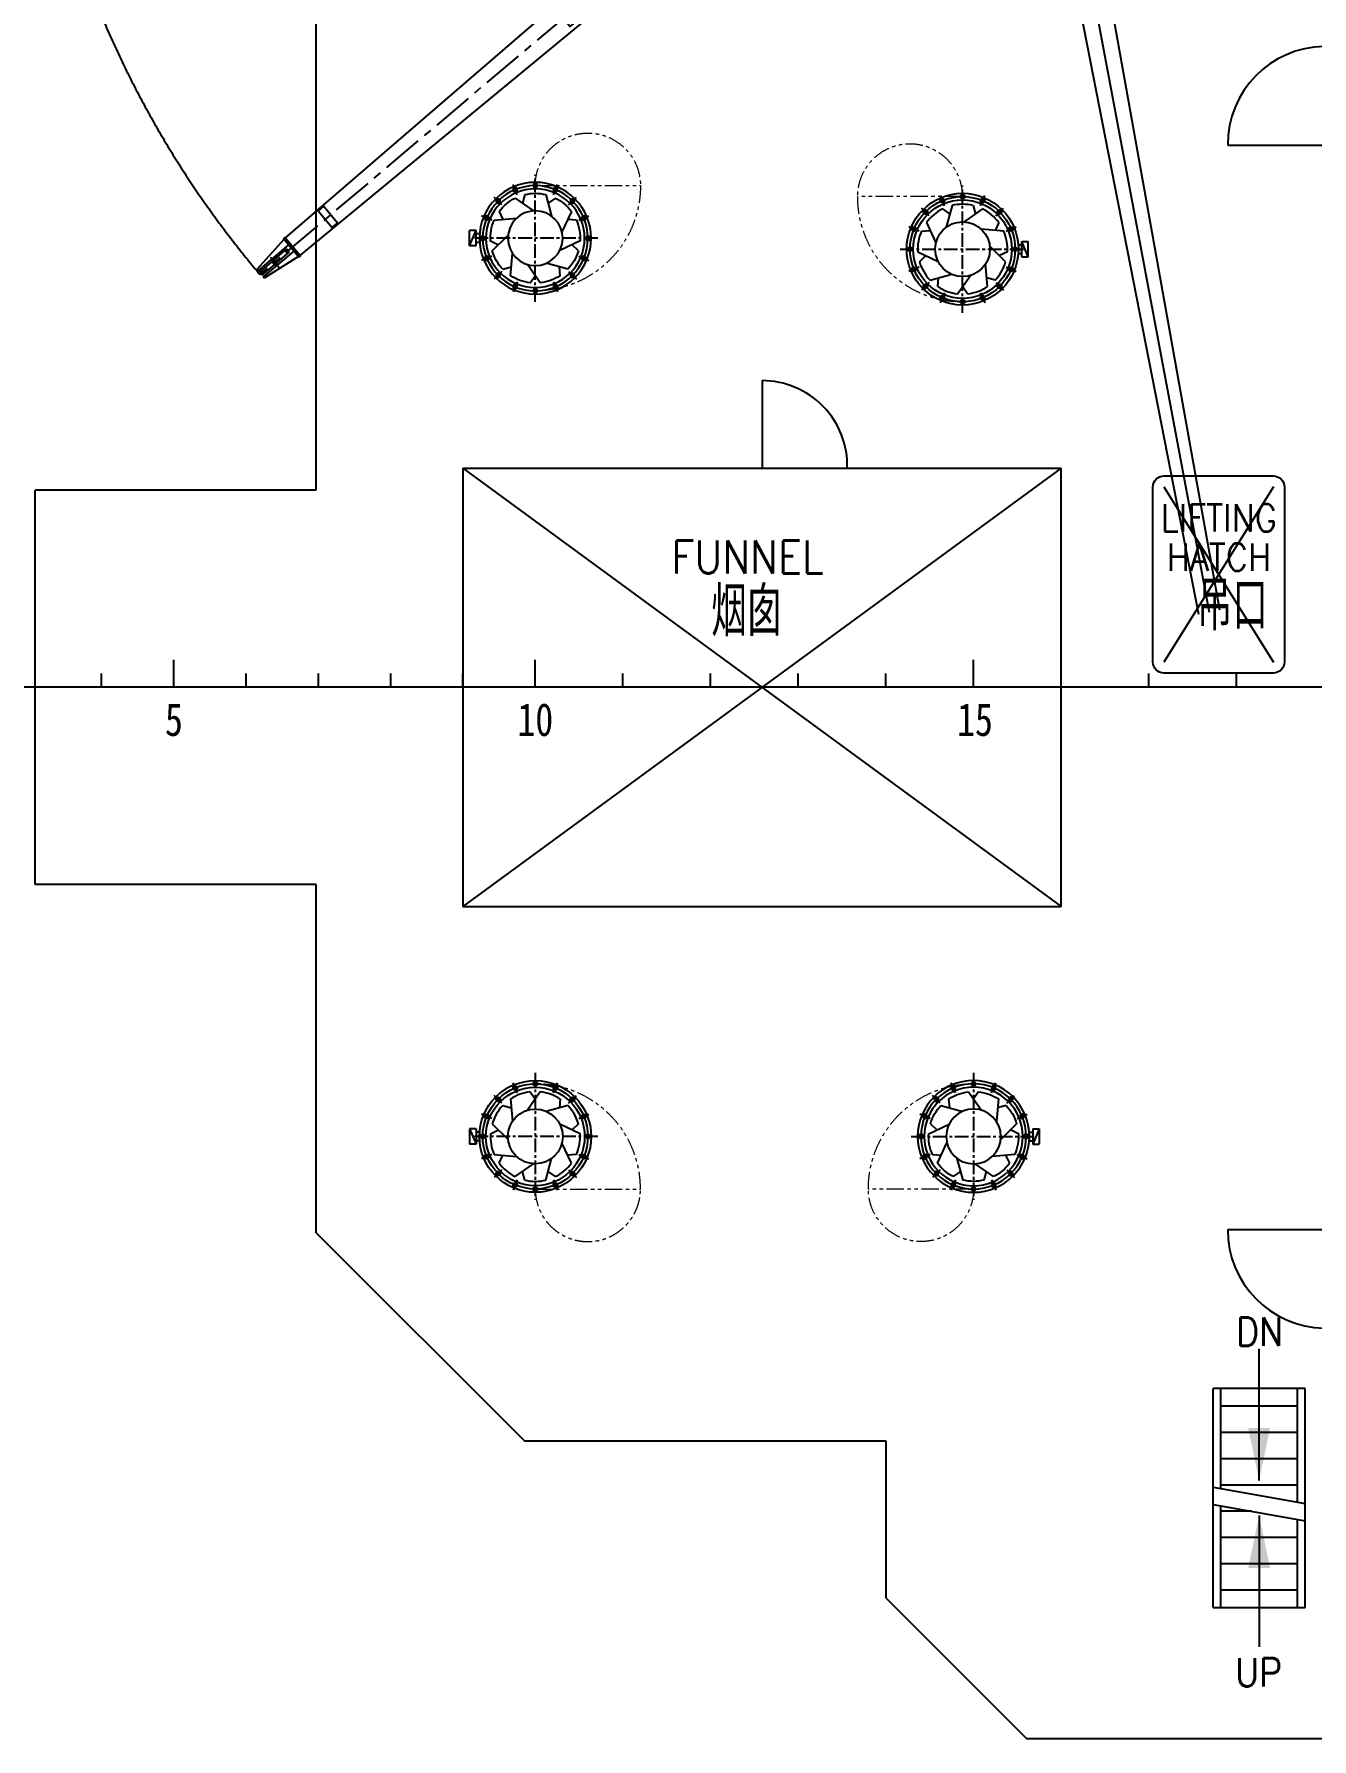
# Model space of a CAD drawing. Header units: millimetres. Extents: x -1838618 to -1600818, y -1770412 to -1553248.
# Drawn here: x -1699784 to -1688121, y -1695146 to -1679582 of the extents above; entities that cross this region are included whole.
import ezdxf
from ezdxf.enums import TextEntityAlignment as Align

# ---------------------------------------------------------------- set-up
doc = ezdxf.new("R2010")
doc.units = ezdxf.units.MM
doc.header["$LTSCALE"] = 100
for name, pattern in [('ACAD_ISO04W100', [30, 24, -3, 0, -3]), ('BORDER', [1.75, 1, -0.25, 0.25, -0.25]), ('CENTER', [2, 1.25, -0.25, 0.25, -0.25]), ('CENTER1', [2, 1.25, -0.25, 0.25, -0.25]), ('PHANTOM', [2.5, 1.25, -0.25, 0.25, -0.25, 0.25, -0.25]), ('PHANTOM2', [31.75, 15.875, -3.175, 3.175, -3.175, 3.175, -3.175])]:
    doc.linetypes.add(name, pattern=pattern)
doc.layers.add('412equipment', color=6, linetype='Continuous')
doc.styles.add('ROMANS4', font='romans.shx', dxfattribs={"width": 0.8, "height": 400, "bigfont": 'hzdx.shx'})
doc.styles.add('ROMANT', font='', dxfattribs={"width": 0.8})
doc.styles.add('样式 1', font='gbenor.shx', dxfattribs={"bigfont": 'gbcbig.shx'})
doc.styles.get('ROMANT').set_extended_font_data('SimSun')

# ---------------------------------------------------------------- blocks, each defined once
blk = doc.blocks.new('JCZ 90B')
at = {"color": 2, "linetype": 'PHANTOM2', "lineweight": 20, "ltscale": 0.1}
blk.add_line((480, 0), (480, 960), dxfattribs=at)
at = {"color": 2, "linetype": 'CENTER1'}
for p, q in [((-165, 397), (-203, 490)), ((0, 570), (0, -570)), ((165, 397), (203, 490)), ((-304, 304), (-375, 375)), ((304, 304), (375, 375)), ((-397, 165), (-490, 203)), ((397, 165), (490, 203)), ((-580, 0), (580, 0)), ((-397, -165), (-490, -203)), ((-304, -304), (-375, -375)), ((304, -304), (375, -375)), ((397, -165), (490, -203)), ((-165, -397), (-203, -490)), ((165, -397), (203, -490))]:
    blk.add_line(p, q, dxfattribs=at)
at = {"color": 2}
for p, q in [((-116, 393), (-59, 336)), ((-25, 409), (-112, 223)), ((244, 330), (58, 243)), ((164, 376), (171, 296)), ((-342, 227), (-262, 220)), ((-283, 297), (-229, 99)), ((367, 183), (321, 117)), ((-407, 46), (-240, -72)), ((-407, -46), (-342, 0)), ((399, 96), (201, 149)), ((367, -183), (250, -15)), ((399, -96), (321, -117)), ((-342, -227), (-138, -209)), ((-283, -297), (-262, -220)), ((-116, -393), (29, -248)), ((164, -376), (182, -172)), ((244, -330), (171, -296)), ((-25, -409), (-59, -336))]:
    blk.add_line(p, q, dxfattribs=at)
at = {"color": 2, "ltscale": 0.1}
for p, q in [((-70, -540), (70, -540)), ((-70, -540), (-70, -600)), ((-70, -600), (70, -540)), ((-70, -600), (70, -600)), ((-40, -508), (-40, -540)), ((40, -508), (40, -540)), ((70, -540), (70, -600))]:
    blk.add_line(p, q, dxfattribs=at)
for centre, radius in [((0, 0), 510), ((0, 0), 480), ((0, 480), 19), ((0, 0), 450), ((-339, 339), 19), ((-184, 443), 19), ((184, 443), 19), ((339, 339), 19), ((-443, 184), 19), ((0, 0), 250), ((443, 184), 19), ((-480, 0), 19), ((480, 0), 19), ((-443, -184), 19), ((443, -184), 19), ((-339, -339), 19), ((-184, -443), 19), ((0, -480), 19), ((184, -443), 19), ((339, -339), 19)]:
    blk.add_circle(centre, radius, dxfattribs=at)
at = {"color": 2, "linetype": 'PHANTOM2', "lineweight": 20, "ltscale": 0.1}
for centre, radius, start, end in [((480, 0), 960, 90, 180), ((480, 480), 480, 270, 90)]:
    blk.add_arc(centre, radius, start, end, dxfattribs=at)
at = {"color": 2, "ltscale": 0.1}
for start, end in [(106.441, 133.559), (66.441, 93.559), (26.441, 53.559), (146.441, 173.559), (346.441, 13.559), (186.441, 213.559), (226.441, 253.559), (306.441, 333.559), (266.441, 293.559)]:
    blk.add_arc((0, 0), 410, start, end, dxfattribs=at)
blk = doc.blocks.new('ti1')
at = {"color": 2}
for p, q in [((2178241, 239577), (2178241, 240777)), ((2177821, 240417), (2177821, 238417)), ((2177821, 240417), (2178661, 240417)), ((2177891, 240417), (2177891, 239490)), ((2178591, 240417), (2178591, 239613)), ((2178661, 240417), (2178661, 238417)), ((2178591, 240259), (2177891, 240259)), ((2178591, 240019), (2177891, 240019)), ((2178591, 239779), (2177891, 239779)), ((2177821, 239478), (2178661, 239625)), ((2178170, 239539), (2177891, 239539)), ((2177821, 239320), (2178661, 239468)), ((2178591, 239456), (2178591, 238417)), ((2177891, 239332), (2177891, 238417)), ((2178591, 239299), (2177891, 239299)), ((2178241, 239257), (2178241, 238057)), ((2178591, 239059), (2177891, 239059)), ((2178591, 238819), (2177891, 238819)), ((2178591, 238579), (2177891, 238579)), ((2178661, 238417), (2177821, 238417))]:
    blk.add_line(p, q, dxfattribs=at)
for points in [[(2178141, 240057), (2178341, 240057), (2178241, 239577)], [(2178141, 238777), (2178341, 238777), (2178241, 239257)]]:
    blk.add_solid(points, dxfattribs=at)
blk = doc.blocks.new('67')
at = {"color": 4}
for p, q in [((3300, 0), (3300, 250)), ((6600, 0), (6600, 250)), ((10600, 0), (10600, 250)), ((2640, 0), (2640, 125)), ((3300, 0), (3300, 125)), ((3300, 0), (3300, 125)), ((3960, 0), (3960, 125)), ((4620, 0), (4620, 125)), ((5280, 0), (5280, 125)), ((5940, 0), (5940, 125)), ((6600, 0), (6600, 125)), ((7400, 0), (7400, 125)), ((8200, 0), (8200, 125)), ((9000, 0), (9000, 125)), ((9800, 0), (9800, 125)), ((11400, 0), (11400, 125)), ((12200, 0), (12200, 125)), ((13000, 0), (13000, 125))]:
    blk.add_line(p, q, dxfattribs=at)
at = {"color": 4, "ltscale": 100}
blk.add_line((26787, 0), (-4089, 0), dxfattribs=at)
at = {"color": 4, "style": 'ROMANT', "width": 0.8}
for s, p in [('5', (3220, -444)), ('10', (6437, -444)), ('15', (10450, -444))]:
    blk.add_text(s, height=300, dxfattribs=at).set_placement(p)
blk = doc.blocks.new('吊车2')
at = {"color": 2, "linetype": 'CENTER', "ltscale": 3}
for p, q in [((1252, -1492), (-1252, 1492)), ((880, 739), (-7001, -5875))]:
    blk.add_line(p, q, dxfattribs=at)
at = {"color": 2, "linetype": 'Continuous'}
for p, q in [((-1150, 577), (-693, 960)), ((-663, 925), (-702, 971)), ((-663, 925), (-617, 963)), ((-236, 509), (-617, 963)), ((-581, 907), (-1072, 494)), ((-496, 806), (-988, 394)), ((-400, 394), (-757, 820)), ((-660, 921), (-663, 925)), ((-310, 644), (-535, 912)), ((-295, 656), (-520, 924)), ((-533, 176), (-943, 664)), ((-412, 706), (-904, 293)), ((-1120, 541), (-1166, 503)), ((-544, -231), (-1162, 506)), ((-1120, 541), (-1158, 587)), ((-327, 605), (-819, 192)), ((-1285, 256), (-1090, 420)), ((-1272, 241), (-1188, 312)), ((-1191, 316), (-1142, 357)), ((-1014, 105), (-1191, 316)), ((-1168, 288), (-1118, 330)), ((-1142, 357), (-1118, 330)), ((-457, 325), (-735, 92)), ((99, 316), (-177, 85)), ((-121, 144), (139, 363)), ((-13, 290), (26, 322)), ((14, 316), (8, 323)), ((26, 322), (33, 313)), ((132, 372), (216, 442)), ((216, 442), (473, 136)), ((-1380, 182), (-1288, 259)), ((-1380, 182), (-1175, -61)), ((-1288, 259), (-1083, 16)), ((-1259, -830), (13, 237)), ((-1149, 264), (-1114, 293)), ((-1123, 234), (-1088, 263)), ((-1114, 293), (-1088, 263)), ((-1108, 217), (-1074, 246)), ((-1086, 19), (-891, 183)), ((-1083, 186), (-1048, 215)), ((-1074, 246), (-1048, 215)), ((-1068, 169), (-1034, 198)), ((-1042, 138), (-1008, 167)), ((-1034, 198), (-1008, 167)), ((-96, 224), (-102, 230)), ((-84, 246), (-78, 239)), ((-74, 240), (-83, 250)), ((-6, 298), (-74, 240)), ((-13, 291), (-67, 246)), ((-58, 236), (-67, 246)), ((-52, 189), (-58, 197)), ((-6, 298), (-14, 307)), ((-13, 291), (-5, 281)), ((-10, 308), (-5, 301)), ((236, -28), (13, 237)), ((29, 218), (119, 293)), ((34, 274), (40, 267)), ((309, 65), (118, 293)), ((-1175, -61), (-1083, 16)), ((-1053, 73), (-1099, 34)), ((-1014, 105), (-1053, 73)), ((-557, 70), (-651, -9)), ((-458, -123), (-236, 63)), ((-263, 65), (-251, 50)), ((-218, 43), (-236, 63)), ((-228, 54), (-121, 144)), ((-177, 85), (-180, 75)), ((329, 43), (53, -189)), ((382, 74), (121, -144)), ((310, 66), (220, -9)), ((329, 43), (310, 66)), ((473, 136), (389, 65)), ((236, -28), (-1781, -1721)), ((-1206, -17), (-1174, -55)), ((-441, -144), (-458, -123)), ((-220, -22), (-203, -7)), ((-60, -213), (-220, -22)), ((-203, -7), (-42, -199)), ((121, -144), (14, -234)), ((178, -84), (184, -92)), ((218, -109), (215, -105)), ((298, -74), (239, -124)), ((276, -15), (269, -7)), ((284, -47), (287, -51)), ((-486, -244), (-468, -230)), ((-325, -436), (-486, -244)), ((-468, -230), (-308, -421)), ((21, -243), (-201, -430)), ((-42, -199), (-60, -213)), ((21, -243), (4, -223)), ((18, -270), (6, -256)), ((53, -189), (42, -191)), ((-751, -467), (-733, -452)), ((-590, -658), (-751, -467)), ((-733, -452), (-573, -644)), ((-308, -421), (-325, -436)), ((-201, -430), (-218, -409)), ((-1367, -772), (-1454, -845)), ((-1357, -783), (-1367, -772)), ((-1017, -690), (-999, -675)), ((-856, -882), (-1017, -690)), ((-999, -675), (-839, -867)), ((-573, -644), (-590, -658)), ((-1454, -845), (-1408, -899)), ((-1418, -987), (-1233, -832)), ((-1357, -783), (-1321, -826)), ((-1268, -819), (-1247, -844)), ((-1229, -831), (-1224, -827)), ((-839, -867), (-856, -882)), ((-2004, -1456), (-1415, -962)), ((-1424, -951), (-1403, -975)), ((-1424, -995), (-1419, -991)), ((-1218, -1225), (-1034, -1070)), ((-1027, -1062), (-1032, -1066)), ((-1223, -1226), (-1227, -1230)), ((-6766, -5542), (-2004, -1456)), ((-1781, -1721), (-2004, -1456)), ((-1781, -1721), (-6632, -5701)), ((-6780, -5556), (-7029, -5830)), ((-6785, -5550), (-6770, -5537)), ((-6644, -5718), (-6785, -5550)), ((-6770, -5537), (-6628, -5705)), ((-6767, -5541), (-6769, -5538)), ((-6738, -5606), (-7019, -5841)), ((-6889, -5757), (-7006, -5855)), ((-6691, -5662), (-6971, -5898)), ((-6649, -5712), (-6962, -5910)), ((-6898, -5739), (-6850, -5796)), ((-6891, -5754), (-6863, -5787)), ((-6885, -5729), (-6838, -5786)), ((-6872, -5738), (-6844, -5771)), ((-6870, -5741), (-6753, -5643)), ((-6846, -5768), (-6730, -5670)), ((-6761, -5665), (-6751, -5645)), ((-6753, -5643), (-6751, -5644)), ((-6753, -5675), (-6732, -5668)), ((-6730, -5670), (-6731, -5669)), ((-6628, -5705), (-6644, -5718)), ((-6632, -5702), (-6629, -5705)), ((-7006, -5855), (-7004, -5856)), ((-6982, -5850), (-7003, -5857)), ((-6974, -5860), (-6984, -5880)), ((-6982, -5882), (-6984, -5881)), ((-6866, -5784), (-6982, -5882))]:
    blk.add_line(p, q, dxfattribs=at)
at = {"color": 2, "linetype": 'PHANTOM'}
for p, q in [((-1, 316), (22, 288)), ((-70, 211), (-95, 241)), ((-70, 305), (283, -117)), ((-1447, -764), (-1108, -1169)), ((-1514, -1104), (-1539, -1074)), ((-1326, -1328), (-1351, -1298)), ((-6904, -5719), (-6825, -5813)), ((-7029, -5830), (-7019, -5841)), ((-6962, -5910), (-6971, -5898))]:
    blk.add_line(p, q, dxfattribs=at)
at = {"color": 2, "linetype": 'Continuous'}
for points in [[(-512, 947), (-505, 938), (-554, 896), (-562, 905), (-512, 947)], [(-280, 669), (-272, 660), (-322, 618), (-329, 628), (-280, 669)], [(139, 363), (120, 386), (-263, 65)], [(18, 316), (16, 318), (-7, 299), (-5, 297)], [(-97, 204), (-104, 213), (-66, 245)], [(-97, 220), (-99, 222), (-76, 241), (-74, 239)], [(-83, 250), (-82, 255), (-20, 308)], [(-6, 298), (-14, 307), (-20, 308)], [(382, 74), (401, 51), (18, -270)], [(298, -74), (287, -51), (218, -109), (239, -124)], [(-1424, -951), (-1427, -947), (-1271, -816), (-1268, -819)], [(-1290, -832), (-1306, -813), (-1424, -912), (-1408, -931)], [(-1238, -1163), (-1091, -1040), (-1214, -894), (-1360, -1017), (-1238, -1163)], [(-1026, -1063), (-1010, -1050), (-1209, -812), (-1225, -826), (-1026, -1063)], [(-1500, -1052), (-1487, -1068), (-1563, -1131), (-1576, -1116), (-1500, -1052)], [(-1242, -1245), (-1226, -1231), (-1425, -994), (-1441, -1007), (-1242, -1245)], [(-1310, -1279), (-1297, -1295), (-1373, -1358), (-1386, -1343), (-1310, -1279)], [(-2259, -1765), (-2130, -1918), (-2081, -1876), (-2209, -1723), (-2259, -1765)], [(-4289, -3468), (-4160, -3621), (-4111, -3580), (-4239, -3427), (-4289, -3468)], [(-6468, -5297), (-6340, -5450), (-6290, -5409), (-6419, -5255), (-6468, -5297)], [(-6783, -5553), (-6783, -5558), (-6780, -5556), (-6783, -5553)], [(-6646, -5715), (-6652, -5715), (-6649, -5712), (-6646, -5715)]]:
    blk.add_lwpolyline(points, dxfattribs=at)
at = {"color": 2}
blk.add_circle((0, 0), 561, dxfattribs=at)
at = {"color": 2, "linetype": 'Continuous'}
for centre, radius, start, end in [((2, 303), 12.7, 101.9275, 158.0725), ((11, 310), 12.7, 101.9275, 158.0725), ((-90, 226), 12.7, 101.9294, 158.0725), ((-81, 233), 12.7, 101.9275, 158.0725), ((228, -271), 141, 146.0557, 113.9441), ((-1230, -836), 5, 40, 130), ((-1414, -991), 5, 130, 220), ((-1037, -1066), 5, 310, 40), ((-1222, -1221), 5, 220, 310), ((-6755, -5668), 7, 151.4318, 220), ((-6755, -5668), 7, 220, 288.5682), ((-6752, -5645), 1, 332.9423, 40), ((-6732, -5669), 1, 40, 107.0605), ((-7003, -5856), 1, 220, 286.9033), ((-6983, -5880), 1, 153.094, 220), ((-6980, -5857), 7, 40, 108.5459), ((-6980, -5857), 7, 331.4541, 40)]:
    blk.add_arc(centre, radius, start, end, dxfattribs=at)
at = {"color": 2, "linetype": 'BORDER'}
for start, end in [(113.9441, 130), (130, 146.0557)]:
    blk.add_arc((228, -271), 141, start, end, dxfattribs=at)
blk = doc.blocks.new('hghghg')
at = {"color": 1, "linetype": 'PHANTOM', "ltscale": 400}
for p, q in [((2708725, 1336789), (2710378, 1327801)), ((2710475, 1327819), (2708897, 1336804)), ((2708565, 1336723), (2710280, 1327783))]:
    blk.add_line(p, q, dxfattribs=at)
blk.add_arc((2708725, 1336789), 9139, 10.9614, 220, dxfattribs=at)
blk.add_blockref('吊车2', (2708725, 1336789))
blk = doc.blocks.new('A$C67547F16')
at = {"color": 6}
for p, q in [((-21200, 1800), (-21200, 7700)), ((-23764, -1800), (-23764, 1800)), ((-21200, 1800), (-23764, 1800)), ((-21200, -1800), (-23764, -1800)), ((-21200, -4980), (-21200, -1800)), ((-21200, -4980), (-19300, -6880)), ((-19300, -6880), (-16000, -6880)), ((-16000, -6880), (-16000, -8312)), ((-16000, -8312), (-14712, -9600)), ((-12000, -9600), (-14712, -9600))]:
    blk.add_line(p, q, dxfattribs=at)
blk = doc.blocks.new('C DECK')
at = {"layer": '412equipment', "color": 7}
blk.add_blockref('A$C67547F16', (0, 0, 590), dxfattribs=at)
blk = doc.blocks.new('A$C5ABC32C6')
at = {"color": 2}
blk.add_line((-1930, 2800), (-1930, 2000), dxfattribs=at)
blk.add_arc((-1930, 2022), 778, 358.3792, 90, dxfattribs=at)
blk = doc.blocks.new('3FDF')
at = {"color": 4, "ltscale": 10}
for p, q in [((-4800, -1280, 590), (-3920, -1280, 590)), ((-4800, -11180, 590), (-3920, -11180, 590))]:
    blk.add_line(p, q, dxfattribs=at)
for centre, start, end in [((-3902.7, -1277.1, 590), 91.10406, 180.18343), ((-3902.7, -11182.9, 590), 179.81657, 268.89594)]:
    blk.add_arc(centre, 897.3, start, end, dxfattribs=at)

msp = doc.modelspace()

# ---------------------------------------------------------------- linework, layer by layer
at = {"color": 6}
for p, q in [((-1695869.3, -1683545.7), (-1695869.3, -1687545.7)), ((-1695869.3, -1683545.7), (-1690409.3, -1683545.7)), ((-1690409.3, -1687545.7), (-1690409.3, -1683545.7)), ((-1695869.3, -1687545.7), (-1690409.3, -1687545.7))]:
    msp.add_line(p, q, dxfattribs=at)
at = {"color": 9, "linetype": 'ACAD_ISO04W100', "ltscale": 50}
for p, q in [((-1695869.3, -1683545.7), (-1690409.3, -1687545.7)), ((-1690409.3, -1683545.7), (-1695869.3, -1687545.7))]:
    msp.add_line(p, q, dxfattribs=at)
at = {"color": 0, "linetype": 'CENTER1', "ltscale": 100}
for p, q in [((-1688472.4, -1683715.3), (-1689472.4, -1685315.3)), ((-1689472.4, -1683715.3), (-1688472.4, -1685315.3, 590))]:
    msp.add_line(p, q, dxfattribs=at)
at = {"color": 0, "linetype": 'ByBlock', "lineweight": -3, "ltscale": 0.8}
msp.add_lwpolyline([(-1689472.4, -1683615.3), (-1688472.4, -1683615.3, -0.4142136), (-1688372.4, -1683715.3), (-1688372.4, -1685315.3, -0.4142136), (-1688472.4, -1685415.3), (-1689472.4, -1685415.3, -0.4142136), (-1689572.4, -1685315.3), (-1689572.4, -1683715.3, -0.4142136)], format="xyb", close=True, dxfattribs=at)

# ---------------------------------------------------------------- block references
at = {"color": 9, "linetype": 'ACAD_ISO04W100', "ltscale": 100, "rotation": 0.1889664495914929}
msp.add_blockref('hghghg', (-4395043.4, -3021593.7), dxfattribs=at)
for name, p in [('3FDF', (-1684089.3, -1679314.7)), ('A$C5ABC32C6', (-1691209.3, -1685545.7))]:
    msp.add_blockref(name, p)
at = {"color": 2, "xscale": -1}
for p, rotation in [((-1695209.3, -1681445.7), 270), ((-1691209.3, -1689645.7), 90)]:
    msp.add_blockref('JCZ 90B', p, dxfattribs=dict(at, rotation=rotation))
at = {"color": 2}
for p, rotation in [((-1691309.3, -1681545.7), 90), ((-1695209.3, -1689645.7), 270)]:
    msp.add_blockref('JCZ 90B', p, dxfattribs=dict(at, rotation=rotation))
at = {"color": 7}
msp.add_blockref('67', (-1701809.3, -1685545.7), dxfattribs=at)
at = {"xscale": -1, "rotation": 180}
msp.add_blockref('ti1', (-3866843.3, -1453529), dxfattribs=at)
at = {"layer": '412equipment', "color": 7}
msp.add_blockref('C DECK', (-1676009.3, -1685545.7), dxfattribs=at)

# ---------------------------------------------------------------- texts
at = {"color": 2, "style": 'ROMANS4', "width": 0.9}
for s, height, p in [('LIFTING', 250, (-1688969.9, -1683999.4)), ('FUNNEL', 300, (-1693271.2, -1684355.5)), ('HATCH', 250, (-1688969.9, -1684356.3)), ('DN', 259.2, (-1688596.2, -1691429.1)), ('UP', 259.2, (-1688607.7, -1694538.9))]:
    msp.add_text(s, height=height, dxfattribs=at).set_placement(p, align=Align.MIDDLE)
at = {"color": 2, "style": '样式 1'}
for s, p in [('烟囱', (-1693279.6, -1684831.1)), (' 吊口', (-1688968.6, -1684788.7))]:
    msp.add_text(s, height=450, dxfattribs=at).set_placement(p, align=Align.MIDDLE)

doc.saveas('drawing.dxf')
